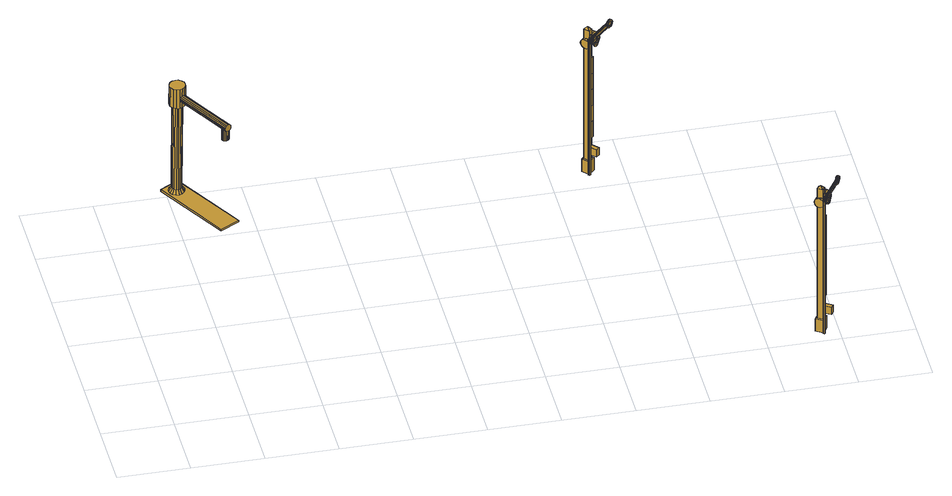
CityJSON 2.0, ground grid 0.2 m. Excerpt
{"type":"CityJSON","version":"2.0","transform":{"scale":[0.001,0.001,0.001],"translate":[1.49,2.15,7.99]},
"CityObjects":{
"cityfurniture1":{"type":"CityFurniture","attributes":{"function":"1540"},"geometry":[{"type":"MultiSurface","lod":"3","boundaries":[[[0,1,2,3]],[[1,4,5,2]],[[4,6,7,5]],[[6,0,3,7]],[[6,4,1,0]],[[2,5,7,3]],[[8,9,10,11,12,13,14,15,16,17,18,19,20,21,22,23]],[[8,23,24,25]],[[9,8,25,26]],[[10,9,26,27]],[[11,10,27,28]],[[12,11,28,29]],[[13,12,29,30]],[[14,13,30,31]],[[15,14,31,32]],[[16,15,32,33]],[[17,16,33,34]],[[18,17,34,35]],[[19,18,35,36]],[[20,19,36,37,38]],[[39,40,41,42]],[[40,43,44,41]],[[43,45,46,44]],[[45,47,48,46]],[[49,50,51,52]],[[50,53,54,51]],[[53,55,56,54]],[[55,57,58,56]],[[57,59,60,58]],[[59,61,62,60]],[[61,63,64,62]],[[63,65,66,64]],[[65,39,42,66]],[[48,67,68,52,51,54,56,58,60,62,64,66,42,41,44,46]],[[69,70,71,72]],[[73,74,69,72,75]],[[76,73,75,77]],[[78,76,77,79]],[[77,75,72,71,80,81,82,83,84,85,86,87,88,89,90,79]],[[91,92,93,94]],[[92,95,96,93]],[[97,98,99,100,94,93,96,101,102,103,104,105,106,107,108,109]],[[110,49,52,68]],[[111,110,68,67]],[[47,111,67,48]],[[35,34,33,32,31,30,29,28,27,26,25,24,112,113,37,36],[114,115,116,117,118,119,120,121,122,123,124,125,126,127,128,129]],[[74,73,76,78,22,21]],[[115,114,50,49]],[[116,115,49,110]],[[117,116,110,111]],[[118,117,111,47]],[[119,118,47,45]],[[121,120,43,40]],[[123,122,39,65]],[[125,124,63,61]],[[126,125,61,59]],[[127,126,59,57]],[[128,127,57,55]],[[129,128,55,53]],[[114,129,53,50]],[[121,40,39,122]],[[123,65,63,124]],[[119,45,43,120]],[[130,80,71,70]],[[131,132,83,82]],[[133,134,135,136,38,37,113]],[[85,137,86]],[[138,139,140,133,113,112]],[[141,142,143,138,112,24,23,22,78]],[[130,70,69,74,21,20,38]],[[84,83,132]],[[132,109,108,84]],[[84,108,107,85]],[[137,106,105,144]],[[144,87,86,137]],[[145,88,87,144]],[[131,97,109,132]],[[146,131,82,81]],[[146,98,97,131]],[[147,146,38,136]],[[147,99,98,146]],[[147,136,135,148]],[[91,148,135,134]],[[92,91,134,133,140]],[[148,100,99,147]],[[95,92,140,139]],[[149,95,139,138]],[[149,101,96,95]],[[149,138,143,150]],[[150,102,101,149]],[[150,143,142,151]],[[151,89,88,145]],[[148,91,94,100]],[[85,107,106,137]],[[145,144,105,104]],[[145,104,103,151]],[[151,103,102,150]],[[151,142,141,90,89]],[[78,79,90,141]],[[38,146,81,80,130]]]}]},
"cityfurniture2":{"type":"CityFurniture","attributes":{"function":"1090"},"geometry":[{"type":"MultiSurface","lod":"3","boundaries":[[[152,153,154,155]],[[155,156,157,152]],[[153,158,159,154]],[[152,157,158,153]],[[159,156,155,154]],[[160,161,162,163]],[[164,165,166,167]],[[163,162,165,164]],[[166,161,160,167]],[[168,169,170,171]],[[169,172,173,170]],[[174,173,172,175]],[[171,170,173,174]],[[172,169,168,175]],[[165,174,175,166]],[[175,168,161,166]],[[161,168,171,162]],[[167,160,156,159]],[[162,171,174,165]],[[157,163,164,158]],[[156,160,163,157]],[[158,164,167,159]],[[176,177,178,179]],[[180,181,182,183]],[[177,184,185,178]],[[186,180,183,187]],[[188,181,180,186,189,179,178,185]],[[183,182,190,184,177,176,191,187]],[[184,190,188,185]],[[189,186,187,191]],[[190,182,181,188]],[[179,189,191,176]],[[192,193,194,195]],[[196,193,192,197]],[[198,199,196,197]],[[195,194,199,198]],[[193,196,199,194]],[[198,197,192,195]],[[200,201,202,203]],[[201,204,205,202]],[[206,207,208,209]],[[210,206,209,211]],[[204,212,213,205]],[[213,207,206,210,214,203,202,205]],[[209,208,212,204,201,200,215,211]],[[212,208,207,213]],[[214,210,211,215]],[[203,214,215,200]],[[216,217,218,219]],[[220,221,217,216]],[[221,220,222,223]],[[222,220,216,219]],[[217,221,223,218]],[[223,222,219,218]],[[224,225,192,226]],[[227,228,224,226]],[[229,230,228,227]],[[192,225,230,229]],[[228,230,225,224]],[[192,229,227,226]],[[231,232,233,234]],[[232,233,235,236]],[[231,232,236,237]],[[234,231,237,238]],[[233,234,238,235]],[[239,240,241,242]],[[242,243,244,239]],[[243,245,246,244]],[[240,246,245,241]],[[239,244,246,240]],[[245,243,242,241]],[[247,248,249,250]],[[251,247,250,252]],[[253,251,252,254]],[[255,253,254,256]],[[256,257,258,255]],[[257,259,260,258]],[[259,261,262,260]],[[261,263,264,262]],[[263,265,266,264]],[[267,268,266,265]],[[267,269,270,268]],[[269,271,272,270]],[[273,272,271,274]],[[273,274,275,276]],[[277,276,275,278]],[[248,277,278,249]],[[270,272,273,276,277,248,247,251,253,255,258,260,262,264,266,268]],[[274,271,269,267,265,263,261,259,257,256,254,252,250,249,278,275]],[[279,235,238]],[[279,236,235]],[[279,237,236]],[[279,238,237]],[[280,281,282,283]],[[283,282,284,285]],[[285,284,286,287]],[[287,286,288,289]],[[290,291,289,288]],[[292,293,291,290]],[[294,295,293,292]],[[296,297,295,294]],[[298,299,297,296]],[[300,301,299,298]],[[302,303,301,300]],[[304,305,303,302]],[[305,304,306,307]],[[307,306,308,309]],[[309,308,310,311]],[[311,310,281,280]],[[306,304,302,300,298,296,294,292,290,288,286,284,282,281,310,308]],[[303,305,307,309,311,280,283,285,287,289,291,293,295,297,299,301]],[[312,313,314,315]],[[316,317,318,319]],[[317,320,321,318]],[[322,316,319,323]],[[324,322,323,325]],[[326,327,328,329]],[[330,331,332,333]],[[327,334,335,328]],[[336,313,312,337]],[[338,339,340,341]],[[319,318,342,343]],[[318,321,344,342]],[[345,346,347,348]],[[341,340,349,350]],[[351,352,353,354]],[[333,332,355,356]],[[346,345,357,358]],[[359,360,327,326]],[[360,361,334,327]],[[362,363,364,365]],[[325,323,366,367]],[[368,369,370,371]],[[323,319,343,366]],[[372,373,374,375]],[[376,377,369,368]],[[354,353,378,379]],[[380,381,377,376]],[[365,364,352,351]],[[379,378,382,383]],[[358,357,381,380]],[[383,382,350,349]],[[384,372,375,385]],[[332,386,387,355]],[[321,333,356,344]],[[388,389,390,367,366,343,342,344,356,355,387,361,360,359,391,336,337],[345,348,362,365,351,354,379,383,349,340,339,370,369,377,381,357],[392,393,394,395,373,372,384]],[[386,334,361,387]],[[390,389,396,397]],[[348,347,363,362]],[[398,394,393,399]],[[367,390,397,325]],[[320,330,333,321]],[[331,400,386,332]],[[400,335,334,386]],[[397,396,401,402]],[[325,397,402,324]],[[403,313,336,391]],[[391,359,326,403]],[[395,394,398,404]],[[404,374,373,395]],[[405,329,328,335,400,331,330,320,317,316,322,324,402,401,406,315,314]],[[405,314,313,403]],[[403,326,329,405]],[[407,312,315,406]],[[406,401,396,407]],[[388,337,312,407]],[[407,396,389,388]],[[385,399,393,392]],[[375,374,404,398,399,385]],[[392,384,385]],[[338,341,350,382,378,353,352,364,363,347,346,358,380,376,368,371]],[[339,338,371,370]],[[408,409,410,411]],[[412,413,414,415]],[[409,416,417,410]],[[418,412,415,419]],[[417,420,413,412,418,421,411,410]],[[414,422,416,409,408,423,419,415]],[[416,420,417]],[[422,420,416]],[[421,418,419,423]],[[413,420,422,414]],[[423,408,411,421]],[[424,425,426,427,428,429,430,431]],[[432,433,425,424]],[[434,433,432,435,436,437,438,439]],[[436,435,431,430]],[[435,432,424,431]],[[428,427,439,438]],[[437,436,430,429]],[[429,428,438,437]],[[426,425,433,434]],[[427,426,434,439]]]}]},
"cityfurniture3":{"type":"CityFurniture","attributes":{"function":"1090"},"geometry":[{"type":"MultiSurface","lod":"3","boundaries":[[[440,441,442,443]],[[443,444,445,440]],[[441,446,447,442]],[[440,445,446,441]],[[447,444,443,442]],[[448,449,450,451]],[[452,453,454,455]],[[451,450,453,452]],[[454,449,448,455]],[[456,457,458,459]],[[457,460,461,458]],[[462,461,460,463]],[[459,458,461,462]],[[460,457,456,463]],[[453,462,463,454]],[[463,456,449,454]],[[449,456,459,450]],[[455,448,444,447]],[[450,459,462,453]],[[445,451,452,446]],[[444,448,451,445]],[[446,452,455,447]],[[464,465,466,467]],[[468,469,470,471]],[[465,472,473,466]],[[474,468,471,475]],[[476,469,468,474,477,467,466,473]],[[471,470,478,472,465,464,479,475]],[[472,478,476,473]],[[477,474,475,479]],[[478,470,469,476]],[[467,477,479,464]],[[480,481,482,483]],[[484,481,480,485]],[[486,487,484,485]],[[483,482,487,486]],[[481,484,487,482]],[[486,485,480,483]],[[488,489,490,491]],[[489,492,493,490]],[[494,495,496,497]],[[498,494,497,499]],[[492,500,501,493]],[[501,495,494,498,502,491,490,493]],[[497,496,500,492,489,488,503,499]],[[500,496,495,501]],[[502,498,499,503]],[[491,502,503,488]],[[504,505,506,507]],[[508,509,505,504]],[[509,508,510,511]],[[510,508,504,507]],[[505,509,511,506]],[[511,510,507,506]],[[512,513,480,514]],[[515,516,512,514]],[[517,518,516,515]],[[480,513,518,517]],[[516,518,513,512]],[[480,517,515,514]],[[519,520,521,522]],[[520,521,523,524]],[[519,520,524,525]],[[522,519,525,526]],[[521,522,526,523]],[[527,528,529,530]],[[530,531,532,527]],[[531,533,534,532]],[[528,534,533,529]],[[527,532,534,528]],[[533,531,530,529]],[[535,536,537,538]],[[539,535,538,540]],[[541,539,540,542]],[[543,541,542,544]],[[544,545,546,543]],[[545,547,548,546]],[[547,549,550,548]],[[549,551,552,550]],[[551,553,554,552]],[[555,556,554,553]],[[555,557,558,556]],[[557,559,560,558]],[[561,560,559,562]],[[561,562,563,564]],[[565,564,563,566]],[[536,565,566,537]],[[558,560,561,564,565,536,535,539,541,543,546,548,550,552,554,556]],[[562,559,557,555,553,551,549,547,545,544,542,540,538,537,566,563]],[[567,523,526]],[[567,524,523]],[[567,525,524]],[[567,526,525]],[[568,569,570,571]],[[571,570,572,573]],[[573,572,574,575]],[[575,574,576,577]],[[578,579,577,576]],[[580,581,579,578]],[[582,583,581,580]],[[584,585,583,582]],[[586,587,585,584]],[[588,589,587,586]],[[590,591,589,588]],[[592,593,591,590]],[[593,592,594,595]],[[595,594,596,597]],[[597,596,598,599]],[[599,598,569,568]],[[594,592,590,588,586,584,582,580,578,576,574,572,570,569,598,596]],[[591,593,595,597,599,568,571,573,575,577,579,581,583,585,587,589]],[[600,601,602,603]],[[604,605,606,607]],[[605,608,609,606]],[[610,604,607,611]],[[612,610,611,613]],[[614,615,616,617]],[[618,619,620,621]],[[615,622,623,616]],[[624,601,600,625]],[[626,627,628,629]],[[607,606,630,631]],[[606,609,632,630]],[[633,634,635,636]],[[629,628,637,638]],[[639,640,641,642]],[[621,620,643,644]],[[634,633,645,646]],[[647,648,615,614]],[[648,649,622,615]],[[650,651,652,653]],[[613,611,654,655]],[[656,657,658,659]],[[611,607,631,654]],[[660,661,662,663]],[[664,665,657,656]],[[642,641,666,667]],[[668,669,665,664]],[[653,652,640,639]],[[667,666,670,671]],[[646,645,669,668]],[[671,670,638,637]],[[672,660,663,673]],[[620,674,675,643]],[[609,621,644,632]],[[676,677,678,655,654,631,630,632,644,643,675,649,648,647,679,624,625],[633,636,650,653,639,642,667,671,637,628,627,658,657,665,669,645],[680,681,682,661,660,672]],[[674,622,649,675]],[[678,677,683,684]],[[636,635,651,650]],[[685,681,680,686]],[[655,678,684,613]],[[608,618,621,609]],[[619,687,674,620]],[[687,623,622,674]],[[684,683,688,689]],[[613,684,689,612]],[[690,601,624,679]],[[679,647,614,690]],[[682,681,685,691]],[[691,662,661,682]],[[692,617,616,623,687,619,618,608,605,604,610,612,689,688,693,603,602]],[[692,602,601,690]],[[690,614,617,692]],[[694,600,603,693]],[[693,688,683,694]],[[676,625,600,694]],[[694,683,677,676]],[[673,686,680,672]],[[663,662,691,685,686,673]],[[626,629,638,670,666,641,640,652,651,635,634,646,668,664,656,659]],[[627,626,659,658]],[[695,696,697,698]],[[699,700,701,702]],[[696,703,704,697]],[[705,699,702,706]],[[704,707,700,699,705,708,698,697]],[[701,709,703,696,695,710,706,702]],[[703,707,704]],[[709,707,703]],[[708,705,706,710]],[[700,707,709,701]],[[710,695,698,708]],[[711,712,713,714,715,716,717,718]],[[719,720,712,711]],[[721,720,719,722,723,724,725,726]],[[723,722,718,717]],[[722,719,711,718]],[[715,714,726,725]],[[724,723,717,716]],[[716,715,725,724]],[[713,712,720,721]],[[714,713,721,726]]]}]}
},
"vertices":[
[61,242,613],[180,34,613],[180,34,607],[61,242,607],[127,4,613],[127,4,607],[9,213,613],[9,213,607],[74,204,953],[72,212,953],[67,219,953],[59,224,953],[51,225,953],[42,223,953],[35,218,953],[31,210,953],[30,202,953],[32,193,953],[37,186,953],[44,182,953],[53,180,953],[62,183,953],[69,188,953],[73,195,953],[73,195,893],[74,204,893],[72,212,893],[66,219,893],[59,224,893],[50,225,893],[42,223,893],[35,217,893],[30,210,893],[29,201,893],[31,193,893],[37,186,893],[44,181,893],[53,180,893],[53,180,921],[61,193,624],[57,189,624],[61,182,613],[67,188,613],[52,187,624],[53,179,613],[46,188,624],[44,180,613],[41,190,624],[36,184,613],[36,205,624],[39,210,624],[32,215,613],[28,207,613],[43,214,624],[39,221,613],[48,216,624],[47,224,613],[54,215,624],[56,223,613],[59,213,624],[63,219,613],[62,208,624],[69,213,613],[64,203,624],[72,204,613],[63,198,624],[71,196,613],[30,190,613],[28,199,613],[59,182,930],[56,181,928],[144,25,928],[147,27,930],[63,183,931],[61,182,931],[151,29,931],[66,186,930],[154,31,930],[68,188,928],[157,32,928],[143,24,925],[142,24,921],[143,24,917],[144,25,914],[147,27,912],[151,29,911],[154,31,912],[157,32,914],[159,33,917],[159,34,921],[159,33,925],[138,44,912],[141,46,911],[140,46,881],[137,43,881],[144,47,912],[144,47,881],[139,29,881],[137,32,881],[135,36,881],[136,40,881],[148,47,881],[152,45,881],[154,42,881],[155,39,881],[155,35,881],[153,31,881],[150,29,881],[147,27,881],[143,28,881],[36,200,624],[38,195,624],[68,188,893],[61,182,893],[40,211,893],[38,206,893],[38,201,893],[39,196,893],[43,191,893],[48,189,893],[53,188,893],[59,190,893],[63,194,893],[65,199,893],[66,204,893],[64,209,893],[60,214,893],[55,216,893],[50,217,893],[45,215,893],[54,180,925],[139,30,917],[143,28,914],[61,182,911],[59,182,912],[56,181,914],[54,180,917],[153,31,912],[68,188,914],[66,186,912],[63,183,911],[70,190,925],[70,191,921],[70,190,917],[155,35,914],[156,39,917],[137,32,921],[136,36,917],[136,40,914],[148,47,914],[152,45,917],[154,42,921],
[1302,795,173],[1293,786,173],[1290,789,173],[1299,798,173],[1299,798,225],[1302,795,225],[1293,786,225],[1290,789,225],[1299,798,277],[1299,798,329],[1302,795,329],[1302,795,277],[1293,786,277],[1293,786,329],[1290,789,329],[1290,789,277],[1299,798,381],[1299,798,433],[1302,795,433],[1302,795,381],[1290,789,433],[1293,786,433],[1293,786,381],[1290,789,381],[1302,786,495],[1304,789,497],[1307,786,497],[1304,783,495],[1302,781,505],[1304,783,506],[1302,786,506],[1299,783,505],[1306,790,501],[1308,787,501],[1300,779,501],[1298,782,501],[1307,786,505],[1302,781,497],[1304,789,505],[1299,783,497],[1289,782,61],[1289,782,497],[1292,779,497],[1292,779,61],[1286,779,497],[1286,779,61],[1289,776,61],[1289,776,497],[1311,797,463],[1306,793,467],[1304,796,467],[1308,800,463],[1306,792,473],[1303,795,473],[1320,812,485],[1316,807,490],[1319,805,490],[1323,809,485],[1321,812,479],[1324,810,479],[1315,801,489],[1312,803,489],[1312,804,463],[1315,801,463],[1295,781,492],[1292,784,492],[1306,798,478],[1309,795,478],[1299,786,500],[1296,788,500],[1313,799,486],[1310,802,486],[1306,799,101],[1289,782,101],[1306,799,61],[1289,816,61],[1289,816,101],[1272,799,61],[1272,799,101],[1288,809,101],[1279,801,101],[1290,789,101],[1299,798,101],[1290,789,521],[1279,801,521],[1288,809,521],[1299,798,521],[1316,780,121],[1307,772,121],[1290,789,121],[1299,798,121],[1299,798,145],[1316,780,145],[1290,789,145],[1307,772,145],[1322,814,475],[1323,813,481],[1289,779,481],[1288,780,475],[1320,816,471],[1286,782,471],[1317,819,468],[1283,785,468],[1313,823,467],[1279,789,467],[1275,793,468],[1310,827,468],[1272,796,471],[1306,830,471],[1270,799,475],[1304,832,475],[1269,799,481],[1303,833,481],[1270,799,486],[1304,832,486],[1272,796,491],[1306,830,491],[1275,793,494],[1310,827,494],[1279,789,495],[1313,823,495],[1317,819,494],[1283,785,494],[1286,782,491],[1320,816,491],[1322,814,486],[1288,780,486],[1289,799,529],[1299,798,501],[1304,792,501],[1304,792,498],[1299,797,498],[1303,791,497],[1298,796,497],[1302,789,495],[1296,795,495],[1300,788,495],[1295,793,495],[1299,786,495],[1293,792,495],[1297,785,497],[1292,790,497],[1296,784,498],[1291,789,498],[1296,783,501],[1290,789,501],[1296,784,503],[1291,789,503],[1297,785,505],[1292,790,505],[1299,786,506],[1293,792,506],[1300,788,507],[1295,793,507],[1302,789,506],[1296,795,506],[1303,791,505],[1298,796,505],[1304,792,503],[1299,797,503],[1287,772,493],[1287,772,507],[1286,774,507],[1286,774,493],[1361,847,491],[1362,849,495],[1364,847,495],[1362,845,491],[1363,849,500],[1364,848,500],[1358,844,489],[1359,843,489],[1354,841,488],[1356,839,488],[1350,833,508],[1353,836,511],[1351,838,511],[1348,835,508],[1362,849,504],[1361,847,508],[1362,845,508],[1364,847,504],[1356,839,512],[1354,841,512],[1289,771,507],[1289,771,493],[1352,836,494],[1353,834,494],[1355,836,493],[1354,837,493],[1365,846,495],[1363,844,491],[1366,846,500],[1357,838,508],[1356,839,508],[1358,842,507],[1359,840,507],[1357,838,492],[1356,839,492],[1363,843,500],[1361,845,500],[1361,845,497],[1362,843,497],[1363,844,508],[1365,846,504],[1355,836,507],[1354,837,507],[1351,832,508],[1354,835,511],[1357,838,512],[1361,842,505],[1360,843,505],[1361,845,503],[1362,843,503],[1361,841,489],[1357,838,488],[1350,834,500],[1352,833,500],[1352,833,497],[1351,834,497],[1349,830,500],[1349,830,504],[1348,832,504],[1347,831,500],[1351,834,503],[1352,833,503],[1360,843,494],[1361,842,494],[1352,836,505],[1353,834,505],[1358,842,493],[1359,840,493],[1349,830,495],[1348,832,495],[1359,843,511],[1361,841,511],[1350,831,493],[1351,832,491],[1354,835,489],[1350,831,507],[1350,830,495],[1292,774,495],[1292,774,505],[1350,830,505],[1350,833,491],[1353,836,489],[1290,775,505],[1290,775,495],[1358,844,511],[1348,835,491],[1351,838,489],[1349,833,507],[1348,832,505],[1348,834,507],[1348,834,493],[1349,833,493],[1312,795,468],[1311,794,471],[1309,795,471],[1310,797,468],[1315,801,472],[1314,800,475],[1315,799,475],[1316,800,472],[1311,795,474],[1310,796,474],[1314,801,469],[1316,799,469],[1312,798,475],[1313,799,467],[1313,796,475],[1314,797,467],[1315,801,483],[1317,803,485],[1319,805,484],[1320,806,482],[1320,806,479],[1318,804,477],[1316,802,478],[1315,801,480],[1317,800,483],[1318,802,485],[1321,804,484],[1316,799,480],[1317,800,478],[1319,802,477],[1321,804,479],[1322,805,482],
[1767,49,114],[1760,39,114],[1757,41,114],[1763,52,114],[1763,52,166],[1767,49,166],[1760,39,166],[1757,41,166],[1763,52,218],[1763,52,270],[1767,49,270],[1767,49,218],[1760,39,218],[1760,39,270],[1757,41,270],[1757,41,218],[1763,52,322],[1763,52,374],[1767,49,374],[1767,49,322],[1757,41,374],[1760,39,374],[1760,39,322],[1757,41,322],[1769,41,436],[1771,45,438],[1774,42,438],[1772,39,436],[1770,36,446],[1772,39,447],[1769,41,447],[1766,38,446],[1772,46,442],[1775,44,442],[1769,34,442],[1766,36,442],[1774,42,446],[1770,36,438],[1771,45,446],[1766,38,438],[1757,34,2],[1757,34,438],[1760,32,438],[1760,32,2],[1755,31,438],[1755,31,2],[1758,29,2],[1758,29,438],[1775,54,404],[1772,49,408],[1768,51,408],[1772,56,404],[1771,48,414],[1768,50,414],[1781,70,426],[1778,65,431],[1781,63,431],[1784,68,426],[1781,71,420],[1785,69,420],[1778,58,430],[1775,60,430],[1775,61,404],[1778,59,404],[1763,35,433],[1760,37,433],[1770,53,419],[1773,51,419],[1766,40,441],[1763,42,441],[1777,56,427],[1773,58,427],[1770,55,42],[1757,34,42],[1770,55,2],[1750,67,2],[1750,67,42],[1737,47,2],[1737,47,42],[1750,60,42],[1743,50,42],[1757,41,42],[1763,52,42],[1757,41,462],[1743,50,462],[1750,60,462],[1763,52,462],[1784,39,62],[1777,29,62],[1757,41,62],[1763,52,62],[1763,52,86],[1784,39,86],[1757,41,86],[1777,29,86],[1782,73,416],[1783,72,422],[1758,32,422],[1757,32,416],[1780,74,412],[1754,34,412],[1776,77,409],[1750,36,409],[1772,80,408],[1746,39,408],[1741,42,409],[1767,82,409],[1737,44,412],[1763,85,412],[1735,46,416],[1761,86,416],[1734,47,422],[1760,87,422],[1735,46,427],[1761,86,427],[1737,44,432],[1763,85,432],[1741,42,435],[1767,82,435],[1746,39,436],[1772,80,436],[1776,77,435],[1750,36,435],[1754,34,432],[1780,74,432],[1782,73,427],[1757,32,427],[1753,51,470],[1763,52,442],[1770,47,442],[1770,47,439],[1763,51,439],[1769,46,437],[1762,50,437],[1768,44,436],[1761,48,436],[1767,42,436],[1760,47,436],[1766,40,436],[1759,45,436],[1765,39,437],[1758,43,437],[1764,38,439],[1757,42,439],[1764,37,442],[1757,41,442],[1764,38,444],[1757,42,444],[1765,39,446],[1758,43,446],[1766,40,447],[1759,45,447],[1767,42,448],[1760,47,448],[1768,44,447],[1761,48,447],[1769,46,446],[1762,50,446],[1770,47,444],[1763,51,444],[1758,24,434],[1758,24,448],[1756,25,448],[1756,25,434],[1812,114,432],[1814,116,436],[1815,115,436],[1814,112,432],[1814,117,441],[1816,115,441],[1810,110,430],[1812,109,430],[1808,106,429],[1809,105,429],[1805,98,449],[1807,101,452],[1805,103,452],[1803,99,449],[1814,116,445],[1812,114,449],[1814,112,449],[1815,115,445],[1809,105,453],[1808,106,453],[1759,23,448],[1759,23,434],[1806,101,435],[1808,100,435],[1809,102,433],[1808,103,433],[1817,114,436],[1816,111,432],[1817,114,441],[1811,104,449],[1809,105,449],[1811,108,448],[1813,107,448],[1811,104,433],[1809,105,433],[1815,111,441],[1814,112,441],[1813,111,438],[1815,110,438],[1816,111,449],[1817,114,445],[1809,102,448],[1808,103,448],[1806,97,449],[1809,100,452],[1811,104,453],[1814,109,446],[1812,110,446],[1813,111,444],[1815,110,444],[1813,108,430],[1811,104,429],[1805,99,441],[1807,98,441],[1807,98,438],[1805,99,438],[1805,94,441],[1805,95,445],[1803,96,445],[1803,95,441],[1805,99,444],[1807,98,444],[1812,110,435],[1814,109,435],[1806,101,446],[1808,100,446],[1811,108,433],[1813,107,433],[1805,95,436],[1803,96,436],[1812,109,452],[1813,108,452],[1806,96,434],[1806,97,432],[1809,100,430],[1806,96,448],[1762,27,436],[1762,27,446],[1805,95,446],[1805,98,432],[1807,101,430],[1760,28,446],[1760,28,436],[1810,110,452],[1803,99,432],[1805,103,430],[1804,97,448],[1803,96,446],[1803,98,448],[1803,98,434],[1804,97,434],[1777,52,409],[1776,51,412],[1774,52,412],[1775,53,409],[1778,59,413],[1777,57,416],[1779,56,416],[1780,58,413],[1776,52,415],[1774,53,415],[1778,58,410],[1780,57,410],[1776,55,416],[1776,56,408],[1778,54,416],[1778,55,408],[1778,59,424],[1780,61,426],[1781,64,425],[1782,65,422],[1782,64,419],[1780,62,418],[1779,59,419],[1778,58,421],[1780,58,424],[1781,60,426],[1783,62,425],[1780,57,421],[1780,58,419],[1782,61,418],[1783,63,419],[1784,64,422]
]}
